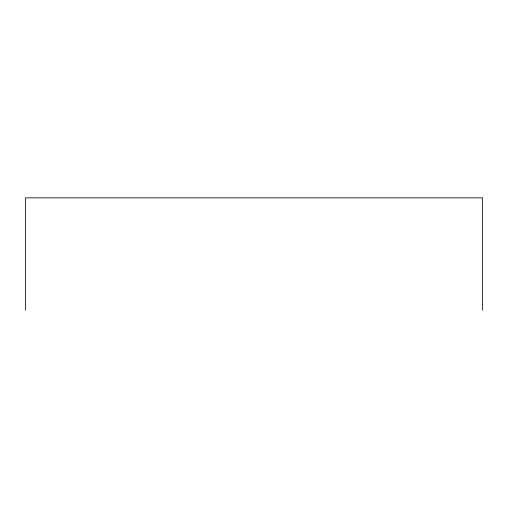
<?xml version="1.0" encoding="UTF-8"?>
<svg xmlns="http://www.w3.org/2000/svg" width="508" height="508" viewBox="0 0 508 508"><rect width="100%" height="100%" fill="white"/><g stroke="black" fill="none" stroke-linecap="round" stroke-linejoin="round"><path stroke-width="0.76" d="M482.6 310.147L482.6 197.853L25.4 197.853L25.4 310.147"/></g></svg>
